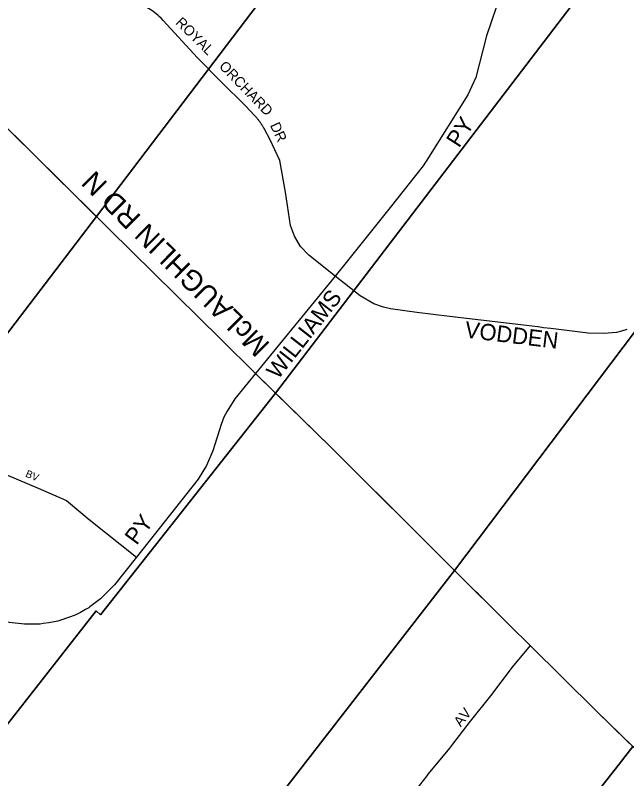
# Model space of a CAD drawing. Extents: x 589464 to 611048, y 4827729 to 4855916.
# Drawn here: x 597147 to 598638, y 4836994 to 4838857 of the extents above; entities that cross this region are included whole.
import ezdxf

# ---------------------------------------------------------------- set-up
doc = ezdxf.new("R2010")
doc.units = 0
for name, color, linetype in [('GIS_LOT_CONCESSION', 7, 'Continuous'), ('GIS_MAJOR_ARTERIAL_STREETS', 7, 'Continuous'), ('GIS_MINOR_ARTERIAL_STREETS', 7, 'Continuous'), ('GIS_TX_MAJOR_ARTERIAL_STREETS', 7, 'Continuous'), ('GIS_TX_MINOR_ARTERIAL_STREETS', 7, 'Continuous')]:
    doc.layers.add(name, color=color, linetype=linetype)

msp = doc.modelspace()

# ---------------------------------------------------------------- linework, layer by layer
at = {"layer": 'GIS_LOT_CONCESSION'}
for points in [[(597345.3, 4838365.7), (597768.2, 4838923), (597775.2, 4838921), (597782.4, 4838941.7), (598181.7, 4839465.4), (598187.5, 4839472.9), (598004.8, 4839652.2), (597747.5, 4839911.5), (597530.3, 4839637.2), (597386.6, 4839451.4), (597384.4, 4839448), (597379.5, 4839440.6), (597372.5, 4839429.9), (597367.4, 4839422.3), (597270.1, 4839274.8), (597264.3, 4839265.9), (597095.5, 4839054.8), (596893.5, 4838812.4), (596989.2, 4838717.4), (597022, 4838684.9)], [(598190.5, 4839469.9), (598187.5, 4839472.9), (598181.7, 4839465.4), (597782.4, 4838941.7), (597775.2, 4838921), (597768.2, 4838923), (597345.3, 4838365.7), (597376.3, 4838335.1), (597649.4, 4838065.4), (597732.7, 4837982.6), (597781.9, 4837934.5), (598626.2, 4839041.8), (598519.3, 4839147.7), (598408.4, 4839256.3), (598294.8, 4839367.6)], [(598626.2, 4839041.8), (597781.9, 4837934.5), (597916.4, 4837802.9), (598218.3, 4837502.3), (598747.5, 4838203.6), (599064.9, 4838610.2), (598987.3, 4838689.1), (598801.3, 4838868.4)], [(596893.5, 4838812.4), (596499.1, 4838326.2), (596465.2, 4838284.4), (596143.9, 4837862.1), (596033.5, 4837716.9), (596274.6, 4837479.2), (596475.6, 4837281.6), (596901.2, 4837832.6), (596921.9, 4837811.5), (597345.3, 4838365.7), (597022, 4838684.9), (596989.2, 4838717.4)], [(599064.9, 4838610.2), (598747.5, 4838203.6), (598218.3, 4837502.3), (598353.4, 4837367.9), (598403.1, 4837319.5), (598563.1, 4837160.8), (598639, 4837086.6), (598653.6, 4837072.4), (598655.9, 4837070.1), (599320.7, 4837939), (599451.8, 4838110.3), (599501.2, 4838174.9), (599486.3, 4838189.4), (599461.4, 4838214.5), (599433.4, 4838242.5), (599368.6, 4838305.7), (599330.1, 4838343.9), (599284.4, 4838389.2), (599167.3, 4838505.9)], [(597345.3, 4838365.7), (596921.9, 4837811.5), (596901.2, 4837832.6), (596475.6, 4837281.6), (596521.3, 4837236.7), (596770.7, 4836993.4), (596913.6, 4836854), (597344.7, 4837403.8), (597354.8, 4837393.8), (597781.9, 4837934.5), (597732.7, 4837982.6), (597649.4, 4838065.4), (597376.3, 4838335.1)], [(597781.9, 4837934.5), (597354.8, 4837393.8), (597344.7, 4837403.8), (596913.6, 4836854), (597121.9, 4836650.7), (597354.5, 4836422.1), (597782.4, 4836964.8), (597793.4, 4836953.7), (598218.3, 4837502.3), (597916.4, 4837802.9)], [(598218.3, 4837502.3), (597793.4, 4836953.7), (597782.4, 4836964.8), (597354.5, 4836422.1), (597440.1, 4836337.9), (597791.9, 4835993.8), (598218.7, 4836537.3), (598227.3, 4836530.1), (598620.2, 4837029.9), (598653.6, 4837072.4), (598639, 4837086.6), (598563.1, 4837160.8), (598403.1, 4837319.5), (598353.4, 4837367.9)], [(598655.9, 4837070.1), (598653.6, 4837072.4), (598620.2, 4837029.9), (598227.3, 4836530.1), (598218.7, 4836537.3), (597791.9, 4835993.8), (597820.1, 4835966.2), (598238.1, 4835558.2), (598448.2, 4835824.1), (598582.1, 4835987.4), (598642.5, 4836060.9), (598793.2, 4836244.3), (599054.6, 4836582.7), (599096.2, 4836636.5), (598956.5, 4836771.7), (598921.8, 4836806.4), (598885, 4836842.3), (598815.7, 4836911.1), (598684.2, 4837042.8)]]:
    msp.add_lwpolyline(points, close=True, dxfattribs=at)
at = {"layer": 'GIS_MAJOR_ARTERIAL_STREETS'}
for points in [[(598402.3, 4838996.7), (598343.1, 4838917.3), (598320.3, 4838875.5), (598296.5, 4838806.3)], [(598296.5, 4838806.3), (598270.4, 4838705.2), (598250.5, 4838662.7), (598154.6, 4838509.9)], [(597376.3, 4838335.1), (597315.2, 4838395.5), (597022, 4838684.9)], [(598154.6, 4838509.9), (598141.6, 4838489.1), (598061.1, 4838388.1), (597954.3, 4838253.9), (597927.2, 4838219.9)], [(597732.7, 4837982.6), (597649.4, 4838065.4), (597376.3, 4838335.1)], [(597927.2, 4838219.9), (597732.7, 4837982.6)], [(597732.7, 4837982.6), (597682.2, 4837921), (597663.9, 4837891.2), (597655.9, 4837876.2), (597649.4, 4837858.3), (597629, 4837794.1), (597613.8, 4837758.7), (597593.5, 4837724.8), (597443, 4837534.4)], [(597916.4, 4837802.9), (597732.7, 4837982.6)], [(598229.8, 4837490.9), (598134.4, 4837585.8), (597916.4, 4837802.9)], [(597443, 4837534.4), (597389.1, 4837467.1), (597355.1, 4837432.7), (597329.2, 4837413.3), (597326.3, 4837411.2), (597318.7, 4837406.9)], [(598353.4, 4837367.9), (598328.9, 4837392.3), (598275.7, 4837445.2), (598269.9, 4837451), (598243.9, 4837476.9), (598229.8, 4837490.9)], [(597183.5, 4837371.1), (597169.4, 4837371.1), (597132.2, 4837375.4), (597086.9, 4837384.2), (597074.2, 4837386.7), (597039.4, 4837393.7), (596986.8, 4837403.9), (596944.9, 4837409.6), (596903.7, 4837408.8), (596869.3, 4837403.4), (596863.3, 4837402.5), (596802.3, 4837383.5), (596778, 4837375.9)], [(597318.7, 4837406.9), (597306.4, 4837400), (597294.9, 4837393.6), (597281.8, 4837389.1), (597250.5, 4837378.4), (597229.1, 4837374.8), (597215.2, 4837372.5), (597207.7, 4837371.3), (597183.5, 4837371.1)], [(598403.1, 4837319.5), (598353.4, 4837367.9)], [(598563.1, 4837160.8), (598403.1, 4837319.5)], [(598684.2, 4837042.8), (598654.3, 4837071.9), (598563.1, 4837160.8)]]:
    msp.add_lwpolyline(points, dxfattribs=at)
at = {"layer": 'GIS_MINOR_ARTERIAL_STREETS'}
for points in [[(597591.3, 4838752.9), (597507.9, 4838844.3), (597502.6, 4838849.7), (597498.2, 4838853.8), (597495.2, 4838856.4), (597486.3, 4838863.8), (597479.8, 4838868.4), (597472.1, 4838873.2), (597465.1, 4838877.3), (597456.6, 4838881.8), (597453.4, 4838883.4)], [(597591.3, 4838752.9), (597507.9, 4838844.3), (597502.6, 4838849.7), (597498.2, 4838853.8), (597495.2, 4838856.4), (597486.3, 4838863.8), (597479.8, 4838868.4), (597472.1, 4838873.2), (597465.1, 4838877.3), (597456.6, 4838881.8), (597453.4, 4838883.4)], [(597648.6, 4838695.5), (597591.3, 4838752.9)], [(597648.6, 4838695.5), (597591.3, 4838752.9)], [(597709.7, 4838634.8), (597648.6, 4838695.5)], [(597709.7, 4838634.8), (597648.6, 4838695.5)], [(597767.8, 4838554.8), (597756.1, 4838577.2), (597755.1, 4838578.5), (597754.6, 4838579.4), (597754.1, 4838580.4), (597753.6, 4838581.3), (597753.1, 4838582.3), (597752.6, 4838583.3), (597752, 4838584.2), (597751.1, 4838585.4), (597750.6, 4838586.4), (597750, 4838587.3), (597749.5, 4838588.3), (597748.9, 4838589.2), (597748, 4838590.4), (597747.4, 4838591.3), (597746.9, 4838592.2), (597746.3, 4838593.2), (597745.4, 4838594.4), (597744.8, 4838595.3), (597744.2, 4838596.2), (597743.5, 4838596.8), (597742.9, 4838597.7), (597741.9, 4838598.9), (597741.4, 4838599.8), (597740.8, 4838600.7), (597739.8, 4838601.9), (597739.2, 4838602.8), (597738.4, 4838603.3), (597737.8, 4838604.2), (597736.8, 4838605.4), (597736.2, 4838606.2), (597735.3, 4838607.4), (597734.4, 4838608), (597733.8, 4838608.8), (597733.2, 4838609.7), (597732.2, 4838610.9), (597731.4, 4838611.4), (597730.8, 4838612.2), (597729.8, 4838613.4), (597709.7, 4838634.8)], [(597767.8, 4838554.8), (597756.1, 4838577.2), (597755.1, 4838578.5), (597754.6, 4838579.4), (597754.1, 4838580.4), (597753.6, 4838581.3), (597753.1, 4838582.3), (597752.6, 4838583.3), (597752, 4838584.2), (597751.1, 4838585.4), (597750.6, 4838586.4), (597750, 4838587.3), (597749.5, 4838588.3), (597748.9, 4838589.2), (597748, 4838590.4), (597747.4, 4838591.3), (597746.9, 4838592.2), (597746.3, 4838593.2), (597745.4, 4838594.4), (597744.8, 4838595.3), (597744.2, 4838596.2), (597743.5, 4838596.8), (597742.9, 4838597.7), (597741.9, 4838598.9), (597741.4, 4838599.8), (597740.8, 4838600.7), (597739.8, 4838601.9), (597739.2, 4838602.8), (597738.4, 4838603.3), (597737.8, 4838604.2), (597736.8, 4838605.4), (597736.2, 4838606.2), (597735.3, 4838607.4), (597734.4, 4838608), (597733.8, 4838608.8), (597733.2, 4838609.7), (597732.2, 4838610.9), (597731.4, 4838611.4), (597730.8, 4838612.2), (597729.8, 4838613.4), (597709.7, 4838634.8)], [(597792.6, 4838502.3), (597767.8, 4838554.8)], [(597792.6, 4838502.3), (597767.8, 4838554.8)], [(597806, 4838425.5), (597792.6, 4838502.3)], [(597806, 4838425.5), (597792.6, 4838502.3)], [(597818, 4838344.3), (597806, 4838425.5)], [(597818, 4838344.3), (597806, 4838425.5)], [(597927.2, 4838219.9), (597862.8, 4838271.6), (597843, 4838292.9), (597828, 4838317.7), (597818, 4838344.3)], [(597927.2, 4838219.9), (597862.8, 4838271.6), (597843, 4838292.9), (597828, 4838317.7), (597818, 4838344.3)], [(598126.8, 4838131.7), (598062.3, 4838140.5), (598045.2, 4838144.3), (598021.5, 4838152.7), (597987.9, 4838172.2), (597927.2, 4838219.9)], [(598126.8, 4838131.7), (598062.3, 4838140.5), (598045.2, 4838144.3), (598021.5, 4838152.7), (597987.9, 4838172.2), (597927.2, 4838219.9)], [(598206.1, 4838122.2), (598126.8, 4838131.7)], [(598206.1, 4838122.2), (598126.8, 4838131.7)], [(598421.7, 4838096.4), (598206.1, 4838122.2)], [(598421.7, 4838096.4), (598206.1, 4838122.2)], [(598544.7, 4838080.9), (598452.9, 4838092.5), (598435.7, 4838094.6), (598422.5, 4838096.3), (598421.7, 4838096.4)], [(598544.7, 4838080.9), (598452.9, 4838092.5), (598435.7, 4838094.6), (598422.5, 4838096.3), (598421.7, 4838096.4)], [(598639, 4838089.8), (598625.8, 4838086.4), (598613.4, 4838083.2), (598582.3, 4838080.6), (598544.7, 4838080.9)], [(598639, 4838089.8), (598625.8, 4838086.4), (598613.4, 4838083.2), (598582.3, 4838080.6), (598544.7, 4838080.9)], [(596945.1, 4837812.7), (597073.8, 4837757.7), (597202.5, 4837702.7)], [(596945.1, 4837812.7), (597073.8, 4837757.7), (597202.5, 4837702.7)], [(597202.5, 4837702.7), (597271.7, 4837672.8), (597327.1, 4837626.4)], [(597202.5, 4837702.7), (597271.7, 4837672.8), (597327.1, 4837626.4)], [(597327.1, 4837626.4), (597443, 4837534.4)], [(597327.1, 4837626.4), (597443, 4837534.4)], [(598403.1, 4837319.5), (598359.1, 4837266.6)], [(598403.1, 4837319.5), (598359.1, 4837266.6)], [(598359.1, 4837266.6), (598306.1, 4837196.4)], [(598359.1, 4837266.6), (598306.1, 4837196.4)], [(598306.1, 4837196.4), (598256.5, 4837134.7)], [(598306.1, 4837196.4), (598256.5, 4837134.7)], [(598256.5, 4837134.7), (598213.5, 4837078.6), (598206.2, 4837069)], [(598256.5, 4837134.7), (598213.5, 4837078.6), (598206.2, 4837069)], [(598206.2, 4837069), (598154.5, 4837005.9)], [(598206.2, 4837069), (598154.5, 4837005.9)], [(598154.5, 4837005.9), (598150.6, 4837001), (598114.7, 4836955.6), (598104.6, 4836943)], [(598154.5, 4837005.9), (598150.6, 4837001), (598114.7, 4836955.6), (598104.6, 4836943)]]:
    msp.add_lwpolyline(points, dxfattribs=at)

# ---------------------------------------------------------------- texts
at = {"layer": 'GIS_TX_MAJOR_ARTERIAL_STREETS'}
for s, height, rotation, p in [('PY', 40, 57.3006, (598229.3, 4838531.7)), ('McLAUGHLIN RD N', 49.998, 135.2741, (597770.5, 4838054.7)), ('WILLIAMS', 40, 51.853, (597787.8, 4837966.3)), ('PY', 40, 53.3419, (597443, 4837562))]:
    msp.add_text(s, height=height, rotation=rotation, dxfattribs=at).set_placement(p)
at = {"layer": 'GIS_TX_MINOR_ARTERIAL_STREETS'}
for s, height, rotation, p in [('ROYAL', 25, 315.4311, (597536.3, 4838837)), ('ORCHARD', 25, 313.9797, (597642.4, 4838730.8)), ('DR', 25, 294.9047, (597767.8, 4838588.6)), ('VODDEN', 40, 353.0548, (598241.8, 4838070.7)), ('BV', 18, 337.0164, (597170.3, 4837731.7)), ('AV', 25, 51.4495, (598233.5, 4837119.1))]:
    msp.add_text(s, height=height, rotation=rotation, dxfattribs=at).set_placement(p)

doc.saveas('drawing.dxf')
